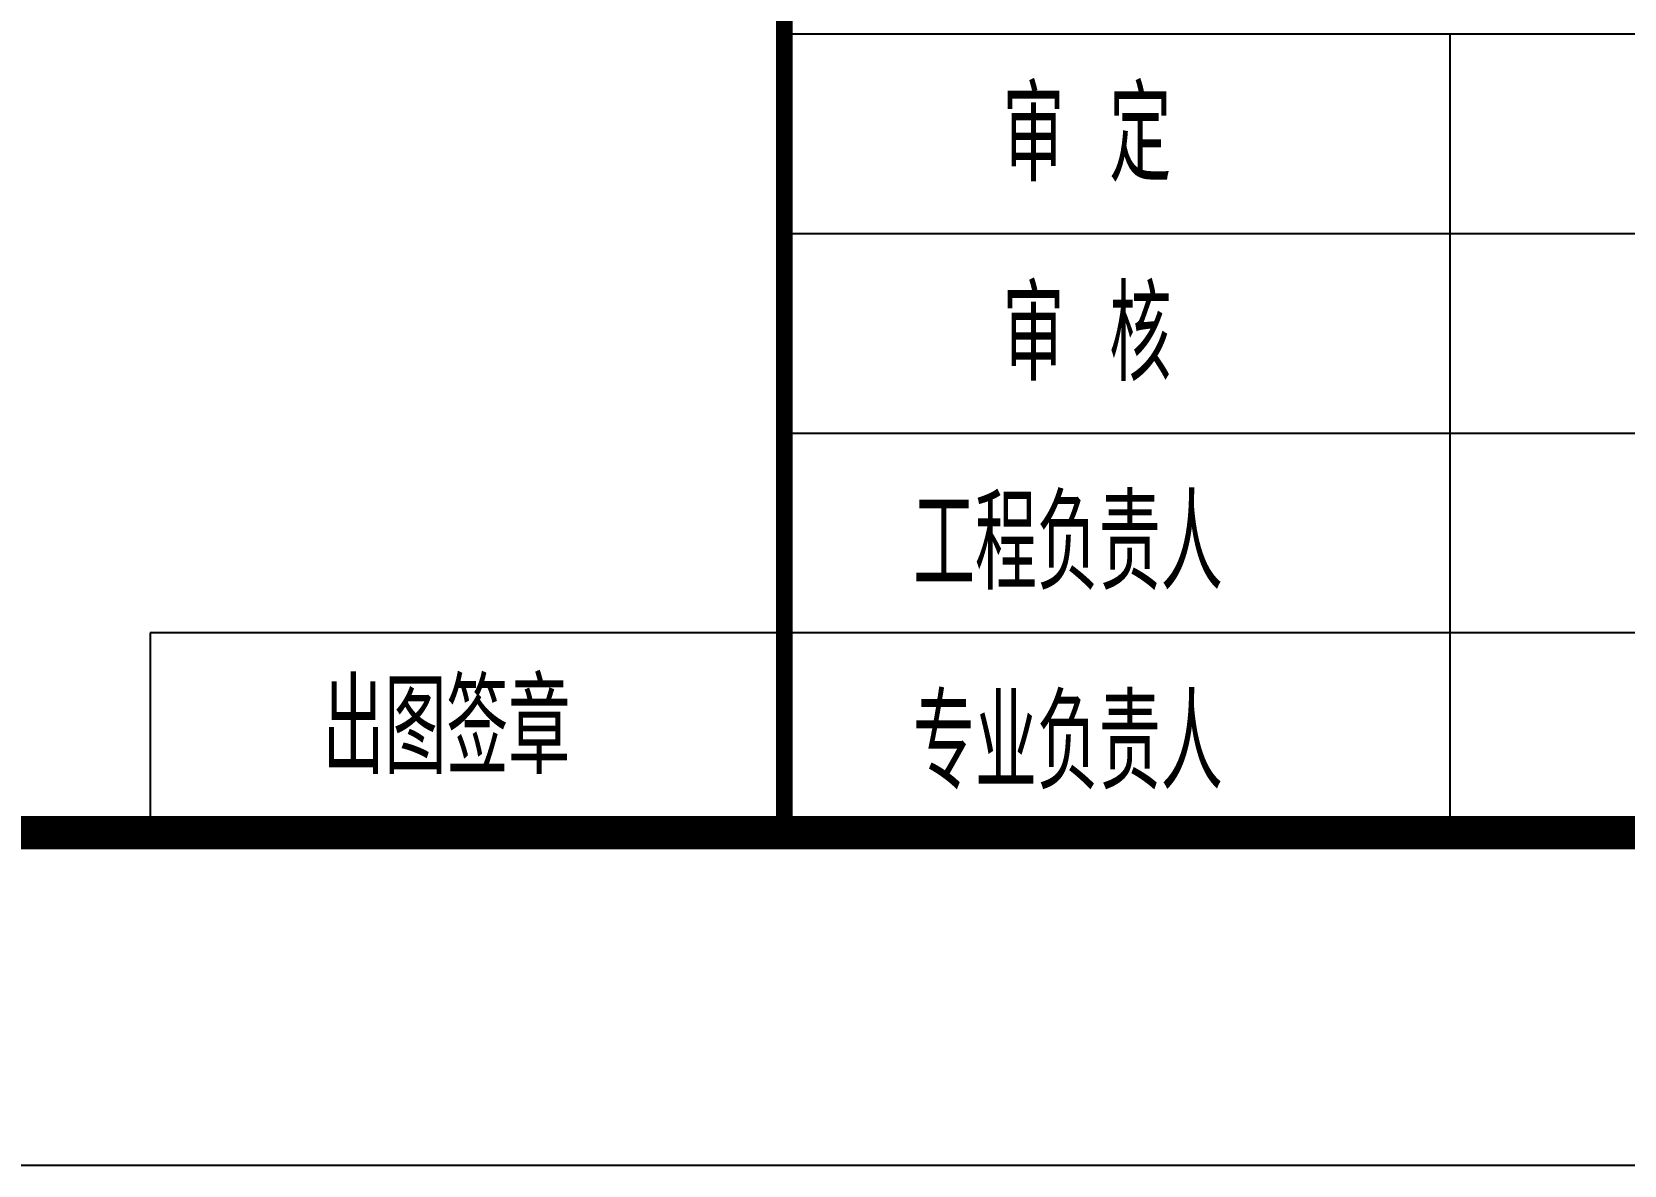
# Model space of a CAD drawing. Extents: x -2331248 to -1198620, y -977263 to -545844.
# Drawn here: x -1257444 to -1255051, y -855128 to -853424 of the extents above; entities that cross this region are included whole.
import ezdxf

# ---------------------------------------------------------------- set-up
doc = ezdxf.new("R2010")
doc.units = 0
doc.header["$LTSCALE"] = 1000
doc.header["$MEASUREMENT"] = 0
doc.linetypes.add('DASH', pattern=[0.35, 0.25, -0.1])
doc.layers.get('0').update_dxf_attribs({"linetype": 'CONTINUOUS'})
doc.layers.add('PUB_TITLE', color=4, linetype='CONTINUOUS')
doc.layers.add('t图框', color=222, linetype='CONTINUOUS')
doc.styles.add('房间名称', font='SIMPLEX', dxfattribs={"width": 0.7, "bigfont": '0HZTXT'})

# ---------------------------------------------------------------- blocks, each defined once
blk = doc.blocks.new('ASDDA')
at = {"layer": 't图框'}
for p, q in [((-273365.6, 3064018.5), (-295865.6, 3064018.5)), ((-293865.6, 3064018.5), (-293865.6, 3061618.5)), ((-283365.6, 3063418.5), (-295865.6, 3063418.5)), ((-283365.6, 3062818.5), (-295865.6, 3062818.5)), ((-283365.6, 3062218.5), (-295865.6, 3062218.5)), ((-315865.6, 3061618.4), (-273365.6, 3061618.4))]:
    blk.add_line(p, q, dxfattribs=at)
at = {"layer": 't图框', "linetype": 'DASH', "ltscale": 0.01}
for p, q in [((-295865.6, 3062218.5), (-297772.4, 3062218.5)), ((-297772.4, 3062218.5), (-297772.4, 3061618.5))]:
    blk.add_line(p, q, dxfattribs=at)
at = {"layer": 't图框', "const_width": 50}
for points in [[(-295865.6, 3061618.5), (-295865.6, 3065618.5), (-273365.6, 3065618.5)], [(-295865.6, 3065618.5), (-295865.6, 3065618.5), (-295865.6, 3061618.5)]]:
    blk.add_lwpolyline(points, dxfattribs=at)
at = {"style": '房间名称', "width": 0.7}
for s, p in [('审 定', (-295209.7, 3063576.3)), ('审 核', (-295209.7, 3062976.3)), ('工程负责人', (-295479.2, 3062348.4)), ('出图签章', (-297254.2, 3061794.3)), ('专业负责人', (-295479.2, 3061748.4))]:
    blk.add_text(s, height=280, dxfattribs=at).set_placement(p)

msp = doc.modelspace()

# ---------------------------------------------------------------- linework, layer by layer
at = {"layer": 'PUB_TITLE'}
msp.add_lwpolyline([(-1286613, -855128), (-1244563, -855128), (-1244563, -825428), (-1286613, -825428)], close=True, dxfattribs=at)
at = {"layer": 'PUB_TITLE', "const_width": 50}
msp.add_lwpolyline([(-1285363, -854628), (-1245063, -854628), (-1245063, -825928), (-1285363, -825928)], close=True, dxfattribs=at)

# ---------------------------------------------------------------- block references
at = {"lineweight": -3, "xscale": 0.5000067828223109, "yscale": 0.5000067832879722, "zscale": 0.5000067830419062}
msp.add_blockref('ASDDA', (-1108378.4, -2385458), dxfattribs=at)

doc.saveas('drawing.dxf')
